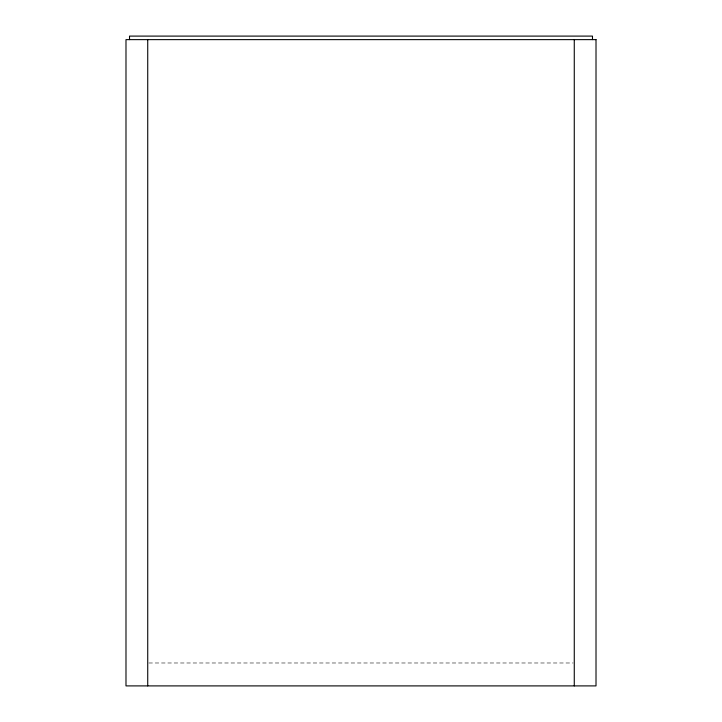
<?xml version="1.0" encoding="UTF-8"?>
<svg xmlns="http://www.w3.org/2000/svg" width="722" height="722" viewBox="0 0 722 722"><rect width="100%" height="100%" fill="white"/><g stroke="black" fill="none" stroke-linecap="round" stroke-linejoin="round"><path stroke-width="0.54" stroke-dasharray="3.61 2.71" d="M148.858 662.986L573.142 662.986"/><path stroke-width="1.08" d="M592.482 39.629L592.482 36.1L129.518 36.1L129.518 39.629M574.27 39.629L574.27 685.9M147.73 39.629L147.73 685.9M596.011 39.629L125.989 39.629L125.989 685.9L596.011 685.9L596.011 39.629"/></g></svg>
